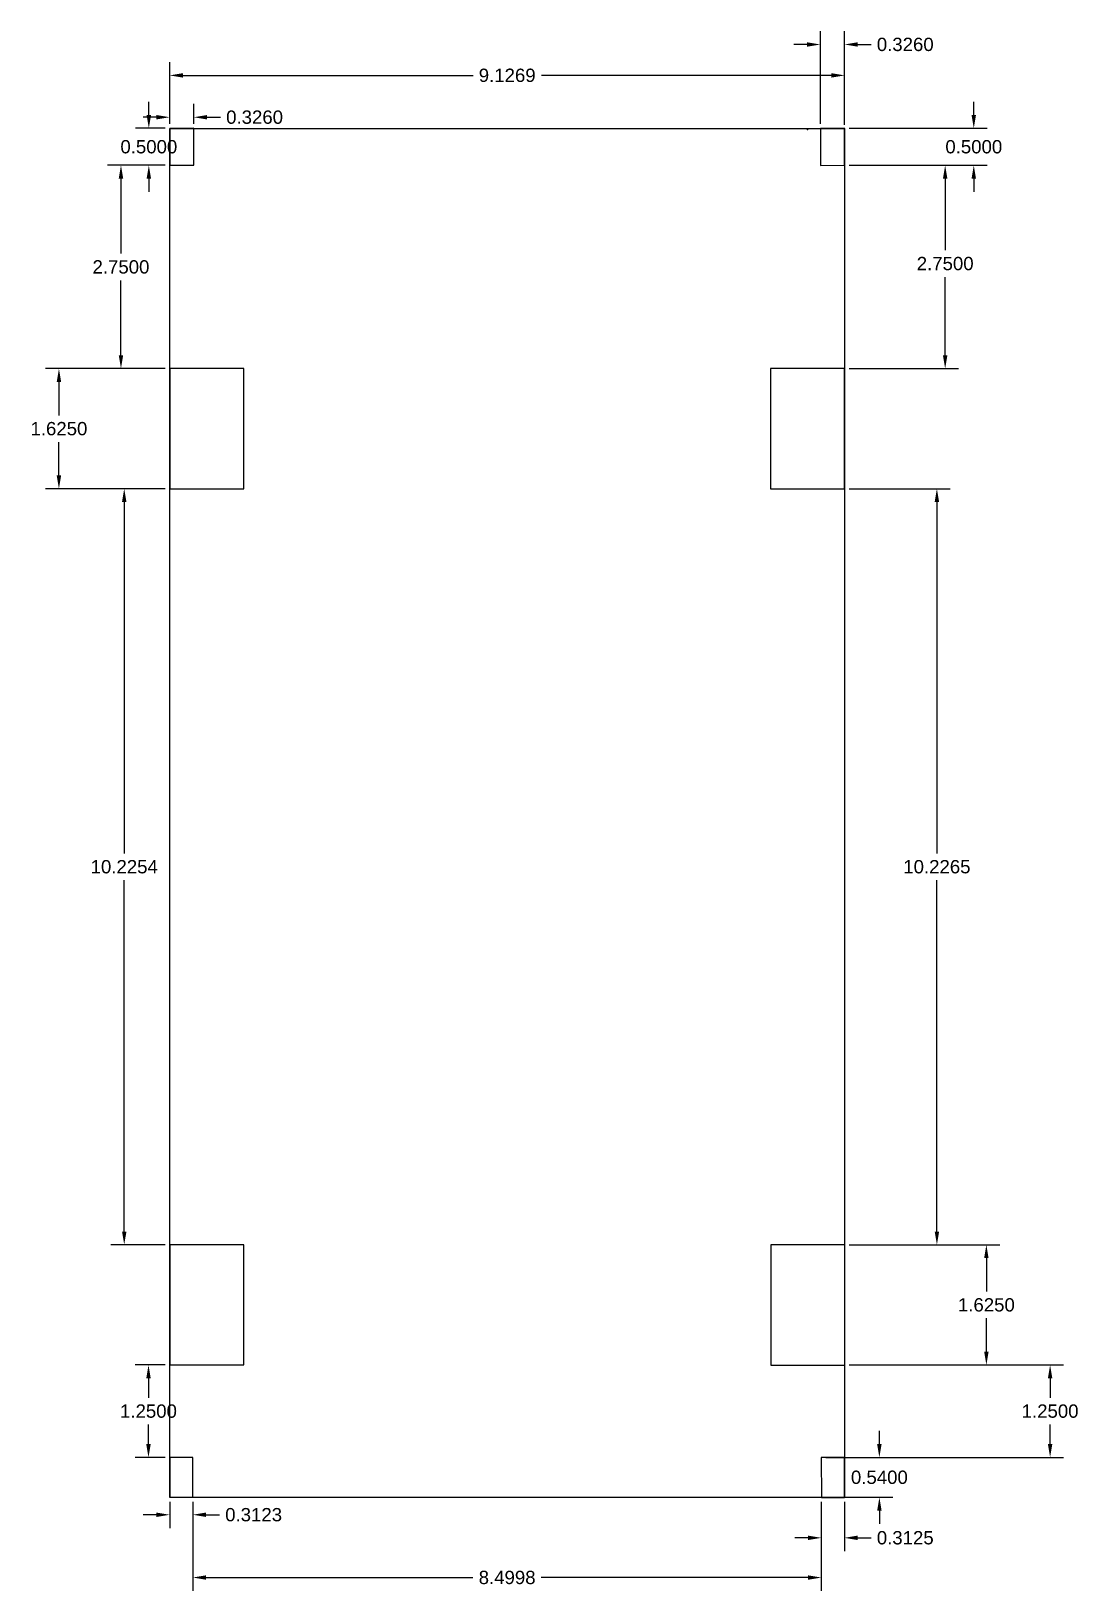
# Model space of a CAD drawing. Header units: inches. Extents: x 3.9 to 18.1, y 4.8 to 25.9.
import ezdxf

# ---------------------------------------------------------------- set-up
doc = ezdxf.new("R2010")
doc.units = ezdxf.units.IN
doc.header["$MEASUREMENT"] = 0
doc.layers.get('0').update_dxf_attribs({"color": 1})
doc.layers.add('dimensions', color=4, linetype='Continuous')
doc.layers.add('non-cut features', color=3, linetype='Continuous')
doc.styles.get("Standard").update_dxf_attribs({"font": 'Arial Regular.ttf'})
doc.dimstyles.get("Standard").update_dxf_attribs({"dimtxt": 0.18, "dimasz": 0.18, "dimexe": 0.18, "dimexo": 0.0625, "dimgap": 0.09, "dimtad": 0, "dimtih": 1, "dimtoh": 1, "dimdec": 4, "dimzin": 0, "dimdsep": 46, "dimtxsty": 'Standard', "dimcen": 0.09, "dimadec": 0, "dimazin": 0, "dimtfac": 1, "dimtdec": 4, "dimtofl": 0, "dimtmove": 0, "dimatfit": 3, "dimfxl": 1, "dimtolj": 1, "dimtzin": 0, "dimarcsym": 0})

# ---------------------------------------------------------------- blocks, each defined once
blk = doc.blocks.new('*D29')
at = {"layer": 'Defpoints', "color": 0, "transparency": 16777216}
for p in [(5.535, 24.573), (5.817, 24.573), (5.817, 24.073)]:
    blk.add_point(p, dxfattribs=at)
at = {"layer": 'dimensions', "color": 0, "lineweight": -2, "transparency": 16777216}
for p, q in [((5.535, 24.753), (5.535, 24.933)), ((5.755, 24.573), (5.355, 24.573)), ((5.755, 24.073), (5.355, 24.073)), ((5.535, 23.893), (5.535, 23.713))]:
    blk.add_line(p, q, dxfattribs=at)
at = {"layer": 'dimensions', "color": 0, "transparency": 16777216}
for points in [[(5.505, 24.753), (5.565, 24.753), (5.535, 24.573)], [(5.505, 23.893), (5.565, 23.893), (5.535, 24.073)]]:
    blk.add_solid(points, dxfattribs=at)
at = {"layer": 'dimensions', "color": 0, "transparency": 16777216, "insert": (5.535, 24.323), "char_height": 0.18, "attachment_point": 5}
blk.add_mtext('\\A1;0.5000', dxfattribs=at)
blk = doc.blocks.new('*D33')
at = {"layer": 'Defpoints', "color": 0, "transparency": 16777216}
for p in [(14.628, 6.597), (14.629, 6.057), (15.414, 6.057)]:
    blk.add_point(p, dxfattribs=at)
at = {"layer": 'dimensions', "color": 0, "lineweight": -2, "transparency": 16777216}
for p, q in [((15.414, 6.777), (15.414, 6.957)), ((14.691, 6.597), (15.594, 6.597)), ((14.692, 6.057), (15.594, 6.057)), ((15.414, 5.877), (15.414, 5.697))]:
    blk.add_line(p, q, dxfattribs=at)
at = {"layer": 'dimensions', "color": 0, "transparency": 16777216}
for points in [[(15.384, 6.777), (15.444, 6.777), (15.414, 6.597)], [(15.384, 5.877), (15.444, 5.877), (15.414, 6.057)]]:
    blk.add_solid(points, dxfattribs=at)
at = {"layer": 'dimensions', "color": 0, "transparency": 16777216, "insert": (15.414, 6.327), "char_height": 0.18, "attachment_point": 5}
blk.add_mtext('\\A1;0.5400', dxfattribs=at)
blk = doc.blocks.new('*D42')
at = {"layer": 'Defpoints', "color": 0, "transparency": 16777216}
for p in [(4.319, 21.323), (5.817, 21.323), (5.817, 19.698)]:
    blk.add_point(p, dxfattribs=at)
at = {"layer": 'dimensions', "color": 0, "lineweight": -2, "transparency": 16777216}
for p, q in [((5.755, 21.323), (4.139, 21.323)), ((4.319, 21.143), (4.319, 20.691)), ((4.319, 19.878), (4.319, 20.329)), ((5.755, 19.698), (4.139, 19.698))]:
    blk.add_line(p, q, dxfattribs=at)
at = {"layer": 'dimensions', "color": 0, "transparency": 16777216}
for points in [[(4.289, 21.143), (4.349, 21.143), (4.319, 21.323)], [(4.289, 19.878), (4.349, 19.878), (4.319, 19.698)]]:
    blk.add_solid(points, dxfattribs=at)
at = {"layer": 'dimensions', "color": 0, "transparency": 16777216, "insert": (4.319, 20.51), "char_height": 0.18, "attachment_point": 5}
blk.add_mtext('\\A1;1.6250', dxfattribs=at)
blk = doc.blocks.new('*D43')
at = {"layer": 'Defpoints', "color": 0, "transparency": 16777216}
for p in [(5.202, 19.698), (5.817, 19.698), (5.817, 9.472)]:
    blk.add_point(p, dxfattribs=at)
at = {"layer": 'dimensions', "color": 0, "lineweight": -2, "transparency": 16777216}
for p, q in [((5.755, 19.698), (5.022, 19.698)), ((5.202, 19.518), (5.202, 14.766)), ((5.202, 9.652), (5.202, 14.404)), ((5.755, 9.472), (5.022, 9.472))]:
    blk.add_line(p, q, dxfattribs=at)
at = {"layer": 'dimensions', "color": 0, "transparency": 16777216}
for points in [[(5.172, 19.518), (5.232, 19.518), (5.202, 19.698)], [(5.172, 9.652), (5.232, 9.652), (5.202, 9.472)]]:
    blk.add_solid(points, dxfattribs=at)
at = {"layer": 'dimensions', "color": 0, "transparency": 16777216, "insert": (5.202, 14.585), "char_height": 0.18, "attachment_point": 5}
blk.add_mtext('\\A1;10.2254', dxfattribs=at)
blk = doc.blocks.new('*D45')
at = {"layer": 'Defpoints', "color": 0, "transparency": 16777216}
for p in [(14.946, 7.847), (14.942, 6.597), (17.723, 6.597)]:
    blk.add_point(p, dxfattribs=at)
at = {"layer": 'dimensions', "color": 0, "lineweight": -2, "transparency": 16777216}
for p, q in [((15.008, 7.847), (17.903, 7.847)), ((17.723, 7.667), (17.723, 7.403)), ((17.723, 6.777), (17.723, 7.04)), ((15.005, 6.597), (17.903, 6.597))]:
    blk.add_line(p, q, dxfattribs=at)
at = {"layer": 'dimensions', "color": 0, "transparency": 16777216}
for points in [[(17.693, 7.667), (17.753, 7.667), (17.723, 7.847)], [(17.693, 6.777), (17.753, 6.777), (17.723, 6.597)]]:
    blk.add_solid(points, dxfattribs=at)
at = {"layer": 'dimensions', "color": 0, "transparency": 16777216, "insert": (17.723, 7.222), "char_height": 0.18, "attachment_point": 5}
blk.add_mtext('\\A1;1.2500', dxfattribs=at)
blk = doc.blocks.new('*D46')
at = {"layer": 'Defpoints', "color": 0, "transparency": 16777216}
for p in [(14.942, 9.472), (14.942, 7.847), (16.861, 7.847)]:
    blk.add_point(p, dxfattribs=at)
at = {"layer": 'dimensions', "color": 0, "lineweight": -2, "transparency": 16777216}
for p, q in [((15.004, 9.472), (17.041, 9.472)), ((16.861, 9.292), (16.861, 8.84)), ((16.861, 8.027), (16.861, 8.478)), ((15.004, 7.847), (17.041, 7.847))]:
    blk.add_line(p, q, dxfattribs=at)
at = {"layer": 'dimensions', "color": 0, "transparency": 16777216}
for points in [[(16.831, 9.292), (16.891, 9.292), (16.861, 9.472)], [(16.831, 8.027), (16.891, 8.027), (16.861, 7.847)]]:
    blk.add_solid(points, dxfattribs=at)
at = {"layer": 'dimensions', "color": 0, "transparency": 16777216, "insert": (16.861, 8.659), "char_height": 0.18, "attachment_point": 5}
blk.add_mtext('\\A1;1.6250', dxfattribs=at)
blk = doc.blocks.new('*D47')
at = {"layer": 'Defpoints', "color": 0, "transparency": 16777216}
for p in [(14.942, 19.698), (14.942, 9.472), (16.192, 9.472)]:
    blk.add_point(p, dxfattribs=at)
at = {"layer": 'dimensions', "color": 0, "lineweight": -2, "transparency": 16777216}
for p, q in [((15.005, 19.698), (16.372, 19.698)), ((16.192, 19.518), (16.192, 14.766)), ((16.192, 9.652), (16.192, 14.404)), ((15.005, 9.472), (16.372, 9.472))]:
    blk.add_line(p, q, dxfattribs=at)
at = {"layer": 'dimensions', "color": 0, "transparency": 16777216}
for points in [[(16.162, 19.518), (16.222, 19.518), (16.192, 19.698)], [(16.162, 9.652), (16.222, 9.652), (16.192, 9.472)]]:
    blk.add_solid(points, dxfattribs=at)
at = {"layer": 'dimensions', "color": 0, "transparency": 16777216, "insert": (16.192, 14.585), "char_height": 0.18, "attachment_point": 5}
blk.add_mtext('\\A1;10.2265', dxfattribs=at)
blk = doc.blocks.new('*D50')
at = {"layer": 'Defpoints', "color": 0, "transparency": 16777216}
for p in [(6.13, 6.057), (14.629, 6.057), (14.629, 4.972)]:
    blk.add_point(p, dxfattribs=at)
at = {"layer": 'dimensions', "color": 0, "lineweight": -2, "transparency": 16777216}
for p, q in [((6.13, 5.995), (6.13, 4.792)), ((14.629, 5.994), (14.629, 4.792)), ((6.31, 4.972), (9.917, 4.972)), ((14.449, 4.972), (10.842, 4.972))]:
    blk.add_line(p, q, dxfattribs=at)
at = {"layer": 'dimensions', "color": 0, "transparency": 16777216}
for points in [[(6.31, 5.002), (6.31, 4.942), (6.13, 4.972)], [(14.449, 5.002), (14.449, 4.942), (14.629, 4.972)]]:
    blk.add_solid(points, dxfattribs=at)
at = {"layer": 'dimensions', "color": 0, "transparency": 16777216, "insert": (10.38, 4.972), "char_height": 0.18, "attachment_point": 5}
blk.add_mtext('\\A1;8.4998', dxfattribs=at)
blk = doc.blocks.new('*D51')
at = {"layer": 'Defpoints', "color": 0, "transparency": 16777216}
for p in [(14.944, 25.289), (5.817, 24.573), (14.944, 24.556)]:
    blk.add_point(p, dxfattribs=at)
at = {"layer": 'dimensions', "color": 0, "lineweight": -2, "transparency": 16777216}
for p, q in [((5.817, 24.635), (5.817, 25.469)), ((14.944, 24.619), (14.944, 25.469)), ((5.997, 25.289), (9.919, 25.289)), ((14.764, 25.289), (10.843, 25.289))]:
    blk.add_line(p, q, dxfattribs=at)
at = {"layer": 'dimensions', "color": 0, "transparency": 16777216}
for points in [[(5.997, 25.319), (5.997, 25.259), (5.817, 25.289)], [(14.764, 25.319), (14.764, 25.259), (14.944, 25.289)]]:
    blk.add_solid(points, dxfattribs=at)
at = {"layer": 'dimensions', "color": 0, "transparency": 16777216, "insert": (10.381, 25.289), "char_height": 0.18, "attachment_point": 5}
blk.add_mtext('\\A1;9.1269', dxfattribs=at)
blk = doc.blocks.new('*D53')
at = {"layer": 'Defpoints', "color": 0, "transparency": 16777216}
for p in [(14.629, 6.057), (14.942, 6.057), (14.942, 5.509)]:
    blk.add_point(p, dxfattribs=at)
at = {"layer": 'dimensions', "color": 0, "lineweight": -2, "transparency": 16777216}
for p, q in [((14.629, 5.994), (14.629, 5.329)), ((14.942, 5.994), (14.942, 5.329)), ((14.449, 5.509), (14.269, 5.509)), ((15.122, 5.509), (15.302, 5.509))]:
    blk.add_line(p, q, dxfattribs=at)
at = {"layer": 'dimensions', "color": 0, "transparency": 16777216}
for points in [[(14.449, 5.539), (14.449, 5.479), (14.629, 5.509)], [(15.122, 5.539), (15.122, 5.479), (14.942, 5.509)]]:
    blk.add_solid(points, dxfattribs=at)
at = {"layer": 'dimensions', "color": 0, "transparency": 16777216, "insert": (15.764, 5.509), "char_height": 0.18, "attachment_point": 5}
blk.add_mtext('\\A1;0.3125', dxfattribs=at)
blk = doc.blocks.new('*D58')
at = {"layer": 'Defpoints', "color": 0, "transparency": 16777216}
for p in [(6.143, 24.723), (5.817, 24.573), (6.143, 24.573)]:
    blk.add_point(p, dxfattribs=at)
at = {"layer": 'dimensions', "color": 0, "lineweight": -2, "transparency": 16777216}
for p, q in [((5.817, 24.635), (5.817, 24.903)), ((6.143, 24.635), (6.143, 24.903)), ((5.637, 24.723), (5.457, 24.723)), ((6.323, 24.723), (6.503, 24.723))]:
    blk.add_line(p, q, dxfattribs=at)
at = {"layer": 'dimensions', "color": 0, "transparency": 16777216}
for points in [[(5.637, 24.753), (5.637, 24.693), (5.817, 24.723)], [(6.323, 24.753), (6.323, 24.693), (6.143, 24.723)]]:
    blk.add_solid(points, dxfattribs=at)
at = {"layer": 'dimensions', "color": 0, "transparency": 16777216, "insert": (6.965, 24.723), "char_height": 0.18, "attachment_point": 5}
blk.add_mtext('\\A1;0.3260', dxfattribs=at)
blk = doc.blocks.new('*D59')
at = {"layer": 'Defpoints', "color": 0, "transparency": 16777216}
for p in [(14.942, 24.573), (14.942, 24.073), (16.691, 24.073)]:
    blk.add_point(p, dxfattribs=at)
at = {"layer": 'dimensions', "color": 0, "lineweight": -2, "transparency": 16777216}
for p, q in [((16.691, 24.753), (16.691, 24.933)), ((15.005, 24.573), (16.871, 24.573)), ((15.004, 24.073), (16.871, 24.073)), ((16.691, 23.893), (16.691, 23.713))]:
    blk.add_line(p, q, dxfattribs=at)
at = {"layer": 'dimensions', "color": 0, "transparency": 16777216}
for points in [[(16.661, 24.753), (16.721, 24.753), (16.691, 24.573)], [(16.661, 23.893), (16.721, 23.893), (16.691, 24.073)]]:
    blk.add_solid(points, dxfattribs=at)
at = {"layer": 'dimensions', "color": 0, "transparency": 16777216, "insert": (16.691, 24.323), "char_height": 0.18, "attachment_point": 5}
blk.add_mtext('\\A1;0.5000', dxfattribs=at)
blk = doc.blocks.new('*D60')
at = {"layer": 'Defpoints', "color": 0, "transparency": 16777216}
for p in [(14.942, 25.707), (14.616, 24.572), (14.942, 24.573)]:
    blk.add_point(p, dxfattribs=at)
at = {"layer": 'dimensions', "color": 0, "lineweight": -2, "transparency": 16777216}
for p, q in [((14.616, 24.635), (14.616, 25.887)), ((14.942, 24.636), (14.942, 25.887)), ((14.436, 25.707), (14.256, 25.707)), ((15.122, 25.707), (15.302, 25.707))]:
    blk.add_line(p, q, dxfattribs=at)
at = {"layer": 'dimensions', "color": 0, "transparency": 16777216}
for points in [[(14.436, 25.737), (14.436, 25.677), (14.616, 25.707)], [(15.122, 25.737), (15.122, 25.677), (14.942, 25.707)]]:
    blk.add_solid(points, dxfattribs=at)
at = {"layer": 'dimensions', "color": 0, "transparency": 16777216, "insert": (15.764, 25.707), "char_height": 0.18, "attachment_point": 5}
blk.add_mtext('\\A1;0.3260', dxfattribs=at)
blk = doc.blocks.new('*D61')
at = {"layer": 'Defpoints', "color": 0, "transparency": 16777216}
for p in [(14.942, 24.073), (14.942, 21.323), (16.304, 21.323)]:
    blk.add_point(p, dxfattribs=at)
at = {"layer": 'dimensions', "color": 0, "lineweight": -2, "transparency": 16777216}
for p, q in [((15.005, 24.073), (16.484, 24.073)), ((16.304, 23.893), (16.304, 22.924)), ((16.304, 21.503), (16.304, 22.562)), ((15.004, 21.323), (16.484, 21.323))]:
    blk.add_line(p, q, dxfattribs=at)
at = {"layer": 'dimensions', "color": 0, "transparency": 16777216}
for points in [[(16.274, 23.893), (16.334, 23.893), (16.304, 24.073)], [(16.274, 21.503), (16.334, 21.503), (16.304, 21.323)]]:
    blk.add_solid(points, dxfattribs=at)
at = {"layer": 'dimensions', "color": 0, "transparency": 16777216, "insert": (16.304, 22.743), "char_height": 0.18, "attachment_point": 5}
blk.add_mtext('\\A1;2.7500', dxfattribs=at)
blk = doc.blocks.new('*D62')
at = {"layer": 'Defpoints', "color": 0, "transparency": 16777216}
for p in [(5.158, 24.073), (5.817, 24.073), (5.817, 21.323)]:
    blk.add_point(p, dxfattribs=at)
at = {"layer": 'dimensions', "color": 0, "lineweight": -2, "transparency": 16777216}
for p, q in [((5.755, 24.073), (4.978, 24.073)), ((5.158, 23.893), (5.158, 22.879)), ((5.158, 21.503), (5.158, 22.516)), ((5.755, 21.323), (4.978, 21.323))]:
    blk.add_line(p, q, dxfattribs=at)
at = {"layer": 'dimensions', "color": 0, "transparency": 16777216}
for points in [[(5.128, 23.893), (5.188, 23.893), (5.158, 24.073)], [(5.128, 21.503), (5.188, 21.503), (5.158, 21.323)]]:
    blk.add_solid(points, dxfattribs=at)
at = {"layer": 'dimensions', "color": 0, "transparency": 16777216, "insert": (5.158, 22.698), "char_height": 0.18, "attachment_point": 5}
blk.add_mtext('\\A1;2.7500', dxfattribs=at)
blk = doc.blocks.new('*D65')
at = {"layer": 'Defpoints', "color": 0, "transparency": 16777216}
for p in [(5.817, 7.847), (5.53, 6.597), (5.817, 6.597)]:
    blk.add_point(p, dxfattribs=at)
at = {"layer": 'dimensions', "color": 0, "lineweight": -2, "transparency": 16777216}
for p, q in [((5.755, 7.847), (5.35, 7.847)), ((5.53, 7.667), (5.53, 7.403)), ((5.53, 6.777), (5.53, 7.041)), ((5.755, 6.597), (5.35, 6.597))]:
    blk.add_line(p, q, dxfattribs=at)
at = {"layer": 'dimensions', "color": 0, "transparency": 16777216}
for points in [[(5.5, 7.667), (5.56, 7.667), (5.53, 7.847)], [(5.5, 6.777), (5.56, 6.777), (5.53, 6.597)]]:
    blk.add_solid(points, dxfattribs=at)
at = {"layer": 'dimensions', "color": 0, "transparency": 16777216, "insert": (5.53, 7.222), "char_height": 0.18, "attachment_point": 5}
blk.add_mtext('\\A1;1.2500', dxfattribs=at)
blk = doc.blocks.new('*D67')
at = {"layer": 'Defpoints', "color": 0, "transparency": 16777216}
for p in [(5.817, 6.057), (6.13, 6.057), (6.13, 5.821)]:
    blk.add_point(p, dxfattribs=at)
at = {"layer": 'dimensions', "color": 0, "lineweight": -2, "transparency": 16777216}
for p, q in [((5.817, 5.994), (5.817, 5.641)), ((6.13, 5.995), (6.13, 5.641)), ((5.637, 5.821), (5.457, 5.821)), ((6.31, 5.821), (6.49, 5.821))]:
    blk.add_line(p, q, dxfattribs=at)
at = {"layer": 'dimensions', "color": 0, "transparency": 16777216}
for points in [[(5.637, 5.851), (5.637, 5.791), (5.817, 5.821)], [(6.31, 5.851), (6.31, 5.791), (6.13, 5.821)]]:
    blk.add_solid(points, dxfattribs=at)
at = {"layer": 'dimensions', "color": 0, "transparency": 16777216, "insert": (6.952, 5.821), "char_height": 0.18, "attachment_point": 5}
blk.add_mtext('\\A1;0.3123', dxfattribs=at)

msp = doc.modelspace()

# ---------------------------------------------------------------- linework, layer by layer
msp.add_line((14.94221, 24.55646), (14.94221, 24.55646))
for points in [[(5.81733, 24.07273), (6.14333, 24.07349), (6.14333, 24.57349), (5.81733, 24.57273)], [(5.81733, 24.57273), (14.94191, 24.57273), (14.94191, 6.05655), (5.81733, 6.05655)], [(14.61607, 24.07226), (14.94207, 24.07302), (14.94207, 24.57302), (14.61607, 24.57226)], [(5.81733, 19.6977), (6.81733, 19.6977), (6.81733, 21.3227), (5.81733, 21.3227)], [(13.94221, 19.69799), (14.94221, 19.69799), (14.94221, 21.32299), (13.94221, 21.32299)], [(5.81733, 7.84726), (6.81733, 7.84726), (6.81733, 9.47226), (5.81733, 9.47226)], [(13.94557, 7.84651), (14.94557, 7.84651), (14.94557, 9.47151), (13.94557, 9.47151)], [(5.8171, 6.05678), (6.1296, 6.05725), (6.12953, 6.59725), (5.81703, 6.59678)], [(14.62941, 6.05655), (14.94191, 6.05646), (14.94094, 6.59646), (14.62844, 6.59654)]]:
    msp.add_lwpolyline(points, close=True)
at = {"layer": 'non-cut features'}
for p in [(14.44221, 24.55646), (14.94221, 6.55646), (5.81733, 6.07273)]:
    msp.add_point(p, dxfattribs=at)

# ---------------------------------------------------------------- dimensions: what is measured, and where the dimension line sits
at = {"layer": 'dimensions'}
for base, p1, p2, picture, middle in [((14.94207, 25.70679), (14.61607, 24.57226), (14.94207, 24.57302), '*D60', (15.76411, 25.70679)), ((14.94424, 25.28923), (5.81733, 24.57273), (14.94424, 24.55634), '*D51', (10.38079, 25.28923)), ((6.14333, 24.72329), (5.81733, 24.57273), (6.14333, 24.57273), '*D58', (6.96537, 24.72329)), ((6.1296, 5.82132), (5.81733, 6.05655), (6.1296, 6.05725), '*D67', (6.95164, 5.82132)), ((14.62941, 4.97249), (6.1296, 6.05725), (14.62941, 6.05655), '*D50', (10.37951, 4.97249)), ((14.94191, 5.50868), (14.62941, 6.05655), (14.94191, 6.05655), '*D53', (15.76395, 5.50868))]:
    dim = msp.add_linear_dim(base=base, p1=p1, p2=p2, dimstyle='Standard', dxfattribs=at)
    dim.commit()
    dim.dimension.update_dxf_attribs({"geometry": picture, "text_midpoint": middle})
for base, p1, p2, picture, middle in [((5.53457, 24.57273), (5.81733, 24.07273), (5.81733, 24.57273), '*D29', (5.53457, 24.32273)), ((5.15759, 24.07273), (5.81733, 21.3227), (5.81733, 24.07273), '*D62', (5.15759, 22.69771)), ((4.31884, 21.3227), (5.81733, 19.6977), (5.81733, 21.3227), '*D42', (4.31884, 20.5102)), ((5.20201, 19.6977), (5.81733, 9.47226), (5.81733, 19.6977), '*D43', (5.20201, 14.58498)), ((16.19218, 9.47151), (14.94221, 19.69799), (14.94221, 9.47151), '*D47', (16.19218, 14.58475)), ((16.86081, 7.84651), (14.94191, 9.47151), (14.94191, 7.84651), '*D46', (16.86081, 8.65901)), ((5.53013, 6.59725), (5.81733, 7.84726), (5.81733, 6.59725), '*D65', (5.53013, 7.22226)), ((17.72264, 6.59654), (14.94557, 7.84651), (14.94221, 6.59654), '*D45', (17.72264, 7.22153))]:
    dim = msp.add_linear_dim(base=base, p1=p1, p2=p2, angle=90, dimstyle='Standard', dxfattribs=at)
    dim.commit()
    dim.dimension.update_dxf_attribs({"geometry": picture, "text_midpoint": middle})
for base, p1, p2, picture, middle in [((16.69119, 24.07302), (14.94207, 24.57302), (14.94191, 24.07302), '*D59', (16.69119, 24.32302)), ((16.30358, 21.32299), (14.94207, 24.07302), (14.94191, 21.32299), '*D61', (16.30358, 22.74291)), ((15.41378, 6.05655), (14.62844, 6.59654), (14.62941, 6.05655), '*D33', (15.41378, 6.32655))]:
    dim = msp.add_linear_dim(base=base, p1=p1, p2=p2, angle=90, dimstyle='Standard', dxfattribs=at)
    dim.commit()
    dim.dimension.update_dxf_attribs({"geometry": picture, "text_midpoint": middle, "dimtype": 160})

doc.saveas('drawing.dxf')
